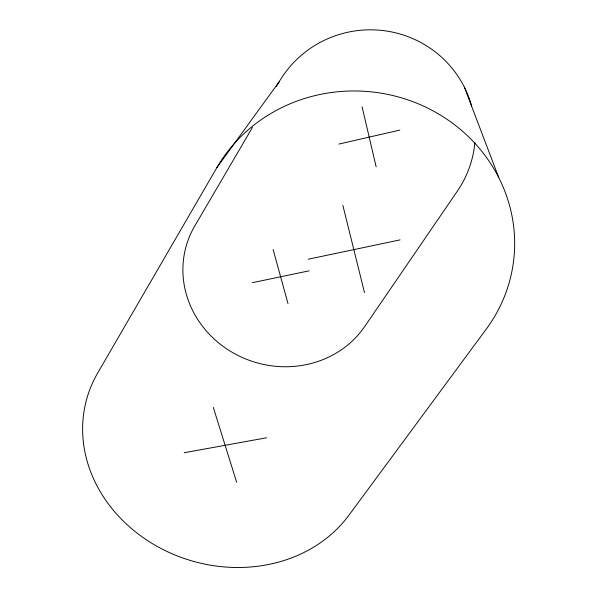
<?xml version="1.0" encoding="UTF-8"?>
<svg xmlns="http://www.w3.org/2000/svg" width="597" height="597" viewBox="0 0 597 597"><rect width="100%" height="100%" fill="white"/><g stroke="black" fill="none" stroke-linecap="round" stroke-linejoin="round"><path stroke-width="0.9" d="M216.898 167.578L97.632 373.11A145.564 126.758 17.1 0 0 156.429 545.979A145.564 126.758 17.1 0 0 348.827 515.353L486.346 328.992A158.727 150.437 7 0 0 439.444 114.497A158.727 150.437 7 0 0 216.898 167.578L279.135 81.826A105.147 103.594 -4.6 0 1 383.781 30.656A105.147 103.594 -4.6 0 1 471.675 106.132M252.404 127.504L194.726 226.062A99.124 92.431 18.1 0 0 231.718 352.043A99.124 92.431 18.1 0 0 364.752 326.455L457.309 191.219A105.147 103.594 -4.6 0 0 474.906 142.385M276.321 86.64L279.135 81.826M338.865 144.064L399.826 130.101M308.306 259.202L400.08 239.875M252.404 282.665L309.097 270.837M184.212 452.735L266.62 437.765M464.354 87.14L498.764 177.607M213.301 407.37L236.636 482.227M273.105 249.479L287.993 303.575M342.85 205.331L364.506 292.62M362.095 106.818L376.147 166.839"/></g></svg>
